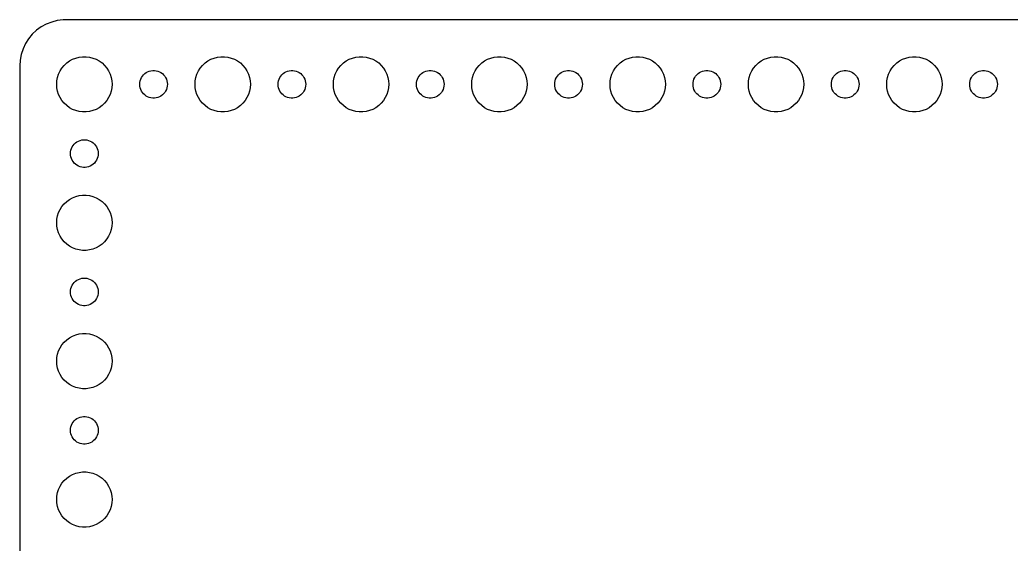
# Model space of a CAD drawing. Header units: metres. Extents: x -112 to 112, y -112 to 112.
# Drawn here: x -112 to -4.5, y 55.2 to 112 of the extents above; entities that cross this region are included whole.
import ezdxf

# ---------------------------------------------------------------- set-up
doc = ezdxf.new("R2010")
doc.units = ezdxf.units.M

msp = doc.modelspace()

# ---------------------------------------------------------------- linework, layer by layer
for p, q in [((-107.937, 111.911), (-108.545, 111.755)), ((-107.314, 111.99), (-107.937, 111.911)), ((107.314, 111.99), (-107.314, 111.99)), ((-110.187, 110.853), (-110.645, 110.423)), ((-109.679, 111.222), (-110.187, 110.853)), ((-109.129, 111.524), (-109.679, 111.222)), ((-108.545, 111.755), (-109.129, 111.524)), ((-111.045, 109.939), (-111.382, 109.409)), ((-110.645, 110.423), (-111.045, 109.939)), ((-111.649, 108.841), (-111.843, 108.243)), ((-111.382, 109.409), (-111.649, 108.841)), ((-111.961, 107.627), (-112, 107)), ((-111.843, 108.243), (-111.961, 107.627)), ((-106.912, 107.312), (-106.607, 107.533)), ((-106.607, 107.533), (-106.277, 107.714)), ((-106.277, 107.714), (-105.927, 107.853)), ((-105.927, 107.853), (-105.562, 107.947)), ((-105.562, 107.947), (-105.188, 107.994)), ((-105.188, 107.994), (-104.812, 107.994)), ((-104.812, 107.994), (-104.438, 107.947)), ((-104.438, 107.947), (-104.073, 107.853)), ((-104.073, 107.853), (-103.723, 107.714)), ((-103.723, 107.714), (-103.393, 107.533)), ((-103.393, 107.533), (-103.088, 107.312)), ((-91.9123, 107.312), (-91.6075, 107.533)), ((-91.6075, 107.533), (-91.2773, 107.714)), ((-91.2773, 107.714), (-90.927, 107.853)), ((-90.927, 107.853), (-90.5621, 107.947)), ((-90.5621, 107.947), (-90.1884, 107.994)), ((-90.1884, 107.994), (-89.8116, 107.994)), ((-89.8116, 107.994), (-89.4379, 107.947)), ((-89.4379, 107.947), (-89.073, 107.853)), ((-89.073, 107.853), (-88.7227, 107.714)), ((-88.7227, 107.714), (-88.3925, 107.533)), ((-88.3925, 107.533), (-88.0877, 107.312)), ((-76.9123, 107.312), (-76.6075, 107.533)), ((-76.6075, 107.533), (-76.2773, 107.714)), ((-76.2773, 107.714), (-75.927, 107.853)), ((-75.927, 107.853), (-75.5621, 107.947)), ((-75.5621, 107.947), (-75.1884, 107.994)), ((-75.1884, 107.994), (-74.8116, 107.994)), ((-74.8116, 107.994), (-74.4379, 107.947)), ((-74.4379, 107.947), (-74.073, 107.853)), ((-74.073, 107.853), (-73.7227, 107.714)), ((-73.7227, 107.714), (-73.3925, 107.533)), ((-73.3925, 107.533), (-73.0877, 107.312)), ((-61.9123, 107.312), (-61.6075, 107.533)), ((-61.6075, 107.533), (-61.2773, 107.714)), ((-61.2773, 107.714), (-60.927, 107.853)), ((-60.927, 107.853), (-60.5621, 107.947)), ((-60.5621, 107.947), (-60.1884, 107.994)), ((-60.1884, 107.994), (-59.8116, 107.994)), ((-59.8116, 107.994), (-59.4379, 107.947)), ((-59.4379, 107.947), (-59.0729, 107.853)), ((-59.0729, 107.853), (-58.7227, 107.714)), ((-58.7227, 107.714), (-58.3925, 107.533)), ((-58.3925, 107.533), (-58.0877, 107.312)), ((-46.9123, 107.312), (-46.6075, 107.533)), ((-46.6075, 107.533), (-46.2773, 107.714)), ((-46.2773, 107.714), (-45.927, 107.853)), ((-45.927, 107.853), (-45.5621, 107.947)), ((-45.5621, 107.947), (-45.1884, 107.994)), ((-45.1884, 107.994), (-44.8116, 107.994)), ((-44.8116, 107.994), (-44.4379, 107.947)), ((-44.4379, 107.947), (-44.0729, 107.853)), ((-44.0729, 107.853), (-43.7227, 107.714)), ((-43.7227, 107.714), (-43.3925, 107.533)), ((-43.3925, 107.533), (-43.0877, 107.312)), ((-31.9123, 107.312), (-31.6075, 107.533)), ((-31.6075, 107.533), (-31.2773, 107.714)), ((-31.2773, 107.714), (-30.927, 107.853)), ((-30.927, 107.853), (-30.5621, 107.947)), ((-30.5621, 107.947), (-30.1884, 107.994)), ((-30.1884, 107.994), (-29.8116, 107.994)), ((-29.8116, 107.994), (-29.4379, 107.947)), ((-29.4379, 107.947), (-29.0729, 107.853)), ((-29.0729, 107.853), (-28.7227, 107.714)), ((-28.7227, 107.714), (-28.3925, 107.533)), ((-28.3925, 107.533), (-28.0877, 107.312)), ((-16.9123, 107.312), (-16.6075, 107.533)), ((-16.6075, 107.533), (-16.2773, 107.714)), ((-16.2773, 107.714), (-15.927, 107.853)), ((-15.927, 107.853), (-15.5621, 107.947)), ((-15.5621, 107.947), (-15.1884, 107.994)), ((-15.1884, 107.994), (-14.8116, 107.994)), ((-14.8116, 107.994), (-14.4379, 107.947)), ((-14.4379, 107.947), (-14.0729, 107.853)), ((-14.0729, 107.853), (-13.7227, 107.714)), ((-13.7227, 107.714), (-13.3925, 107.533)), ((-13.3925, 107.533), (-13.0877, 107.312)), ((-112, 107), (-112, -107)), ((-107.789, 106.104), (-107.629, 106.445)), ((-107.629, 106.445), (-107.427, 106.763)), ((-107.427, 106.763), (-107.187, 107.054)), ((-107.187, 107.054), (-106.912, 107.312)), ((-103.088, 107.312), (-102.813, 107.054)), ((-102.813, 107.054), (-102.573, 106.763)), ((-102.573, 106.763), (-102.371, 106.445)), ((-102.371, 106.445), (-102.211, 106.104)), ((-98.1387, 106.357), (-97.9635, 106.427)), ((-97.9635, 106.427), (-97.7811, 106.473)), ((-97.7811, 106.473), (-97.5942, 106.497)), ((-97.5942, 106.497), (-97.4058, 106.497)), ((-97.4058, 106.497), (-97.2189, 106.473)), ((-97.2189, 106.473), (-97.0365, 106.427)), ((-97.0365, 106.427), (-96.8613, 106.357)), ((-92.7893, 106.104), (-92.6289, 106.445)), ((-92.6289, 106.445), (-92.427, 106.763)), ((-92.427, 106.763), (-92.1869, 107.054)), ((-92.1869, 107.054), (-91.9123, 107.312)), ((-88.0877, 107.312), (-87.8131, 107.054)), ((-87.8131, 107.054), (-87.573, 106.763)), ((-87.573, 106.763), (-87.3711, 106.445)), ((-87.3711, 106.445), (-87.2107, 106.104)), ((-83.1387, 106.357), (-82.9635, 106.427)), ((-82.9635, 106.427), (-82.7811, 106.473)), ((-82.7811, 106.473), (-82.5942, 106.497)), ((-82.5942, 106.497), (-82.4058, 106.497)), ((-82.4058, 106.497), (-82.2189, 106.473)), ((-82.2189, 106.473), (-82.0365, 106.427)), ((-82.0365, 106.427), (-81.8613, 106.357)), ((-77.7893, 106.104), (-77.6289, 106.445)), ((-77.6289, 106.445), (-77.427, 106.763)), ((-77.427, 106.763), (-77.1869, 107.054)), ((-77.1869, 107.054), (-76.9123, 107.312)), ((-73.0877, 107.312), (-72.8131, 107.054)), ((-72.8131, 107.054), (-72.573, 106.763)), ((-72.573, 106.763), (-72.3711, 106.445)), ((-72.3711, 106.445), (-72.2107, 106.104)), ((-68.1387, 106.357), (-67.9635, 106.427)), ((-67.9635, 106.427), (-67.7811, 106.473)), ((-67.7811, 106.473), (-67.5942, 106.497)), ((-67.5942, 106.497), (-67.4058, 106.497)), ((-67.4058, 106.497), (-67.2189, 106.473)), ((-67.2189, 106.473), (-67.0365, 106.427)), ((-67.0365, 106.427), (-66.8613, 106.357)), ((-62.7893, 106.104), (-62.6289, 106.445)), ((-62.6289, 106.445), (-62.427, 106.763)), ((-62.427, 106.763), (-62.1869, 107.054)), ((-62.1869, 107.054), (-61.9123, 107.312)), ((-58.0877, 107.312), (-57.8131, 107.054)), ((-57.8131, 107.054), (-57.5729, 106.763)), ((-57.5729, 106.763), (-57.3711, 106.445)), ((-57.3711, 106.445), (-57.2107, 106.104)), ((-53.1387, 106.357), (-52.9635, 106.427)), ((-52.9635, 106.427), (-52.7811, 106.473)), ((-52.7811, 106.473), (-52.5942, 106.497)), ((-52.5942, 106.497), (-52.4058, 106.497)), ((-52.4058, 106.497), (-52.2189, 106.473)), ((-52.2189, 106.473), (-52.0365, 106.427)), ((-52.0365, 106.427), (-51.8613, 106.357)), ((-47.7893, 106.104), (-47.6289, 106.445)), ((-47.6289, 106.445), (-47.427, 106.763)), ((-47.427, 106.763), (-47.1869, 107.054)), ((-47.1869, 107.054), (-46.9123, 107.312)), ((-43.0877, 107.312), (-42.8131, 107.054)), ((-42.8131, 107.054), (-42.5729, 106.763)), ((-42.5729, 106.763), (-42.3711, 106.445)), ((-42.3711, 106.445), (-42.2107, 106.104)), ((-38.1387, 106.357), (-37.9635, 106.427)), ((-37.9635, 106.427), (-37.7811, 106.473)), ((-37.7811, 106.473), (-37.5942, 106.497)), ((-37.5942, 106.497), (-37.4058, 106.497)), ((-37.4058, 106.497), (-37.2189, 106.473)), ((-37.2189, 106.473), (-37.0365, 106.427)), ((-37.0365, 106.427), (-36.8613, 106.357)), ((-32.7893, 106.104), (-32.6289, 106.445)), ((-32.6289, 106.445), (-32.427, 106.763)), ((-32.427, 106.763), (-32.1869, 107.054)), ((-32.1869, 107.054), (-31.9123, 107.312)), ((-28.0877, 107.312), (-27.8131, 107.054)), ((-27.8131, 107.054), (-27.5729, 106.763)), ((-27.5729, 106.763), (-27.3711, 106.445)), ((-27.3711, 106.445), (-27.2107, 106.104)), ((-23.1387, 106.357), (-22.9635, 106.427)), ((-22.9635, 106.427), (-22.7811, 106.473)), ((-22.7811, 106.473), (-22.5942, 106.497)), ((-22.5942, 106.497), (-22.4058, 106.497)), ((-22.4058, 106.497), (-22.2189, 106.473)), ((-22.2189, 106.473), (-22.0365, 106.427)), ((-22.0365, 106.427), (-21.8613, 106.357)), ((-17.7893, 106.104), (-17.6289, 106.445)), ((-17.6289, 106.445), (-17.427, 106.763)), ((-17.427, 106.763), (-17.1869, 107.054)), ((-17.1869, 107.054), (-16.9123, 107.312)), ((-13.0877, 107.312), (-12.8131, 107.054)), ((-12.8131, 107.054), (-12.5729, 106.763)), ((-12.5729, 106.763), (-12.3711, 106.445)), ((-12.3711, 106.445), (-12.2107, 106.104)), ((-8.13866, 106.357), (-7.96352, 106.427)), ((-7.96352, 106.427), (-7.78107, 106.473)), ((-7.78107, 106.473), (-7.59418, 106.497)), ((-7.59418, 106.497), (-7.40581, 106.497)), ((-7.40581, 106.497), (-7.21892, 106.473)), ((-7.21892, 106.473), (-7.03647, 106.427)), ((-7.03647, 106.427), (-6.86133, 106.357)), ((-108, 105), (-107.976, 105.376)), ((-107.976, 105.376), (-107.906, 105.746)), ((-107.906, 105.746), (-107.789, 106.104)), ((-102.211, 106.104), (-102.094, 105.746)), ((-102.094, 105.746), (-102.024, 105.376)), ((-102.024, 105.376), (-102, 105)), ((-98.9882, 105.188), (-98.9529, 105.373)), ((-98.9529, 105.373), (-98.8947, 105.552)), ((-98.8947, 105.552), (-98.8145, 105.723)), ((-98.8145, 105.723), (-98.7135, 105.882)), ((-98.7135, 105.882), (-98.5934, 106.027)), ((-98.5934, 106.027), (-98.4561, 106.156)), ((-98.4561, 106.156), (-98.3037, 106.266)), ((-98.3037, 106.266), (-98.1387, 106.357)), ((-96.8613, 106.357), (-96.6963, 106.266)), ((-96.6963, 106.266), (-96.5439, 106.156)), ((-96.5439, 106.156), (-96.4065, 106.027)), ((-96.4065, 106.027), (-96.2865, 105.882)), ((-96.2865, 105.882), (-96.1855, 105.723)), ((-96.1855, 105.723), (-96.1053, 105.552)), ((-96.1053, 105.552), (-96.0471, 105.373)), ((-96.0471, 105.373), (-96.0118, 105.188)), ((-93, 105), (-92.9763, 105.376)), ((-92.9763, 105.376), (-92.9057, 105.746)), ((-92.9057, 105.746), (-92.7893, 106.104)), ((-87.2107, 106.104), (-87.0943, 105.746)), ((-87.0943, 105.746), (-87.0237, 105.376)), ((-87.0237, 105.376), (-87, 105)), ((-83.9882, 105.188), (-83.9529, 105.373)), ((-83.9529, 105.373), (-83.8947, 105.552)), ((-83.8947, 105.552), (-83.8145, 105.723)), ((-83.8145, 105.723), (-83.7135, 105.882)), ((-83.7135, 105.882), (-83.5934, 106.027)), ((-83.5934, 106.027), (-83.4561, 106.156)), ((-83.4561, 106.156), (-83.3037, 106.266)), ((-83.3037, 106.266), (-83.1387, 106.357)), ((-81.8613, 106.357), (-81.6963, 106.266)), ((-81.6963, 106.266), (-81.5439, 106.156)), ((-81.5439, 106.156), (-81.4065, 106.027)), ((-81.4065, 106.027), (-81.2865, 105.882)), ((-81.2865, 105.882), (-81.1855, 105.723)), ((-81.1855, 105.723), (-81.1053, 105.552)), ((-81.1053, 105.552), (-81.0471, 105.373)), ((-81.0471, 105.373), (-81.0118, 105.188)), ((-78, 105), (-77.9763, 105.376)), ((-77.9763, 105.376), (-77.9057, 105.746)), ((-77.9057, 105.746), (-77.7893, 106.104)), ((-72.2107, 106.104), (-72.0943, 105.746)), ((-72.0943, 105.746), (-72.0237, 105.376)), ((-72.0237, 105.376), (-72, 105)), ((-68.9882, 105.188), (-68.9529, 105.373)), ((-68.9529, 105.373), (-68.8947, 105.552)), ((-68.8947, 105.552), (-68.8145, 105.723)), ((-68.8145, 105.723), (-68.7135, 105.882)), ((-68.7135, 105.882), (-68.5934, 106.027)), ((-68.5934, 106.027), (-68.4561, 106.156)), ((-68.4561, 106.156), (-68.3037, 106.266)), ((-68.3037, 106.266), (-68.1387, 106.357)), ((-66.8613, 106.357), (-66.6963, 106.266)), ((-66.6963, 106.266), (-66.5439, 106.156)), ((-66.5439, 106.156), (-66.4065, 106.027)), ((-66.4065, 106.027), (-66.2865, 105.882)), ((-66.2865, 105.882), (-66.1855, 105.723)), ((-66.1855, 105.723), (-66.1053, 105.552)), ((-66.1053, 105.552), (-66.0471, 105.373)), ((-66.0471, 105.373), (-66.0118, 105.188)), ((-63, 105), (-62.9763, 105.376)), ((-62.9763, 105.376), (-62.9057, 105.746)), ((-62.9057, 105.746), (-62.7893, 106.104)), ((-57.2107, 106.104), (-57.0942, 105.746)), ((-57.0942, 105.746), (-57.0237, 105.376)), ((-57.0237, 105.376), (-57, 105)), ((-53.9882, 105.188), (-53.9529, 105.373)), ((-53.9529, 105.373), (-53.8947, 105.552)), ((-53.8947, 105.552), (-53.8145, 105.723)), ((-53.8145, 105.723), (-53.7135, 105.882)), ((-53.7135, 105.882), (-53.5934, 106.027)), ((-53.5934, 106.027), (-53.4561, 106.156)), ((-53.4561, 106.156), (-53.3037, 106.266)), ((-53.3037, 106.266), (-53.1387, 106.357)), ((-51.8613, 106.357), (-51.6963, 106.266)), ((-51.6963, 106.266), (-51.5439, 106.156)), ((-51.5439, 106.156), (-51.4065, 106.027)), ((-51.4065, 106.027), (-51.2865, 105.882)), ((-51.2865, 105.882), (-51.1855, 105.723)), ((-51.1855, 105.723), (-51.1053, 105.552)), ((-51.1053, 105.552), (-51.0471, 105.373)), ((-51.0471, 105.373), (-51.0118, 105.188)), ((-48, 105), (-47.9763, 105.376)), ((-47.9763, 105.376), (-47.9057, 105.746)), ((-47.9057, 105.746), (-47.7893, 106.104)), ((-42.2107, 106.104), (-42.0942, 105.746)), ((-42.0942, 105.746), (-42.0237, 105.376)), ((-42.0237, 105.376), (-42, 105)), ((-38.9882, 105.188), (-38.9529, 105.373)), ((-38.9529, 105.373), (-38.8947, 105.552)), ((-38.8947, 105.552), (-38.8145, 105.723)), ((-38.8145, 105.723), (-38.7135, 105.882)), ((-38.7135, 105.882), (-38.5934, 106.027)), ((-38.5934, 106.027), (-38.4561, 106.156)), ((-38.4561, 106.156), (-38.3037, 106.266)), ((-38.3037, 106.266), (-38.1387, 106.357)), ((-36.8613, 106.357), (-36.6963, 106.266)), ((-36.6963, 106.266), (-36.5439, 106.156)), ((-36.5439, 106.156), (-36.4065, 106.027)), ((-36.4065, 106.027), (-36.2865, 105.882)), ((-36.2865, 105.882), (-36.1855, 105.723)), ((-36.1855, 105.723), (-36.1053, 105.552)), ((-36.1053, 105.552), (-36.0471, 105.373)), ((-36.0471, 105.373), (-36.0118, 105.188)), ((-33, 105), (-32.9763, 105.376)), ((-32.9763, 105.376), (-32.9057, 105.746)), ((-32.9057, 105.746), (-32.7893, 106.104)), ((-27.2107, 106.104), (-27.0942, 105.746)), ((-27.0942, 105.746), (-27.0237, 105.376)), ((-27.0237, 105.376), (-27, 105)), ((-23.9882, 105.188), (-23.9529, 105.373)), ((-23.9529, 105.373), (-23.8947, 105.552)), ((-23.8947, 105.552), (-23.8145, 105.723)), ((-23.8145, 105.723), (-23.7135, 105.882)), ((-23.7135, 105.882), (-23.5934, 106.027)), ((-23.5934, 106.027), (-23.4561, 106.156)), ((-23.4561, 106.156), (-23.3037, 106.266)), ((-23.3037, 106.266), (-23.1387, 106.357)), ((-21.8613, 106.357), (-21.6963, 106.266)), ((-21.6963, 106.266), (-21.5439, 106.156)), ((-21.5439, 106.156), (-21.4065, 106.027)), ((-21.4065, 106.027), (-21.2865, 105.882)), ((-21.2865, 105.882), (-21.1855, 105.723)), ((-21.1855, 105.723), (-21.1053, 105.552)), ((-21.1053, 105.552), (-21.0471, 105.373)), ((-21.0471, 105.373), (-21.0118, 105.188)), ((-18, 105), (-17.9763, 105.376)), ((-17.9763, 105.376), (-17.9057, 105.746)), ((-17.9057, 105.746), (-17.7893, 106.104)), ((-12.2107, 106.104), (-12.0942, 105.746)), ((-12.0942, 105.746), (-12.0237, 105.376)), ((-12.0237, 105.376), (-12, 105)), ((-8.98816, 105.188), (-8.95287, 105.373)), ((-8.95287, 105.373), (-8.89465, 105.552)), ((-8.89465, 105.552), (-8.81445, 105.723)), ((-8.81445, 105.723), (-8.71352, 105.882)), ((-8.71352, 105.882), (-8.59344, 106.027)), ((-8.59344, 106.027), (-8.45613, 106.156)), ((-8.45613, 106.156), (-8.30373, 106.266)), ((-8.30373, 106.266), (-8.13866, 106.357)), ((-6.86133, 106.357), (-6.69626, 106.266)), ((-6.69626, 106.266), (-6.54385, 106.156)), ((-6.54385, 106.156), (-6.40654, 106.027)), ((-6.40654, 106.027), (-6.28647, 105.882)), ((-6.28647, 105.882), (-6.18553, 105.723)), ((-6.18553, 105.723), (-6.10533, 105.552)), ((-6.10533, 105.552), (-6.04712, 105.373)), ((-6.04712, 105.373), (-6.01183, 105.188)), ((-107.976, 104.624), (-108, 105)), ((-107.906, 104.254), (-107.976, 104.624)), ((-102.024, 104.624), (-102.094, 104.254)), ((-102, 105), (-102.024, 104.624)), ((-99, 105), (-98.9882, 105.188)), ((-98.9882, 104.812), (-99, 105)), ((-98.9529, 104.627), (-98.9882, 104.812)), ((-98.8947, 104.448), (-98.9529, 104.627)), ((-98.8145, 104.277), (-98.8947, 104.448)), ((-98.7135, 104.118), (-98.8145, 104.277)), ((-96.1855, 104.277), (-96.2865, 104.118)), ((-96.1053, 104.448), (-96.1855, 104.277)), ((-96.0471, 104.627), (-96.1053, 104.448)), ((-96.0118, 104.812), (-96.0471, 104.627)), ((-96.0118, 105.188), (-96, 105)), ((-96, 105), (-96.0118, 104.812)), ((-92.9763, 104.624), (-93, 105)), ((-92.9057, 104.254), (-92.9763, 104.624)), ((-87.0237, 104.624), (-87.0943, 104.254)), ((-87, 105), (-87.0237, 104.624)), ((-84, 105), (-83.9882, 105.188)), ((-83.9882, 104.812), (-84, 105)), ((-83.9529, 104.627), (-83.9882, 104.812)), ((-83.8947, 104.448), (-83.9529, 104.627)), ((-83.8145, 104.277), (-83.8947, 104.448)), ((-83.7135, 104.118), (-83.8145, 104.277)), ((-81.1855, 104.277), (-81.2865, 104.118)), ((-81.1053, 104.448), (-81.1855, 104.277)), ((-81.0471, 104.627), (-81.1053, 104.448)), ((-81.0118, 104.812), (-81.0471, 104.627)), ((-81.0118, 105.188), (-81, 105)), ((-81, 105), (-81.0118, 104.812)), ((-77.9763, 104.624), (-78, 105)), ((-77.9057, 104.254), (-77.9763, 104.624)), ((-72.0237, 104.624), (-72.0943, 104.254)), ((-72, 105), (-72.0237, 104.624)), ((-69, 105), (-68.9882, 105.188)), ((-68.9882, 104.812), (-69, 105)), ((-68.9529, 104.627), (-68.9882, 104.812)), ((-68.8947, 104.448), (-68.9529, 104.627)), ((-68.8145, 104.277), (-68.8947, 104.448)), ((-68.7135, 104.118), (-68.8145, 104.277)), ((-66.1855, 104.277), (-66.2865, 104.118)), ((-66.1053, 104.448), (-66.1855, 104.277)), ((-66.0471, 104.627), (-66.1053, 104.448)), ((-66.0118, 104.812), (-66.0471, 104.627)), ((-66.0118, 105.188), (-66, 105)), ((-66, 105), (-66.0118, 104.812)), ((-62.9763, 104.624), (-63, 105)), ((-62.9057, 104.254), (-62.9763, 104.624)), ((-57.0237, 104.624), (-57.0942, 104.254)), ((-57, 105), (-57.0237, 104.624)), ((-54, 105), (-53.9882, 105.188)), ((-53.9882, 104.812), (-54, 105)), ((-53.9529, 104.627), (-53.9882, 104.812)), ((-53.8947, 104.448), (-53.9529, 104.627)), ((-53.8145, 104.277), (-53.8947, 104.448)), ((-53.7135, 104.118), (-53.8145, 104.277)), ((-51.1855, 104.277), (-51.2865, 104.118)), ((-51.1053, 104.448), (-51.1855, 104.277)), ((-51.0471, 104.627), (-51.1053, 104.448)), ((-51.0118, 104.812), (-51.0471, 104.627)), ((-51.0118, 105.188), (-51, 105)), ((-51, 105), (-51.0118, 104.812)), ((-47.9763, 104.624), (-48, 105)), ((-47.9057, 104.254), (-47.9763, 104.624)), ((-42.0237, 104.624), (-42.0942, 104.254)), ((-42, 105), (-42.0237, 104.624)), ((-39, 105), (-38.9882, 105.188)), ((-38.9882, 104.812), (-39, 105)), ((-38.9529, 104.627), (-38.9882, 104.812)), ((-38.8947, 104.448), (-38.9529, 104.627)), ((-38.8145, 104.277), (-38.8947, 104.448)), ((-38.7135, 104.118), (-38.8145, 104.277)), ((-36.1855, 104.277), (-36.2865, 104.118)), ((-36.1053, 104.448), (-36.1855, 104.277)), ((-36.0471, 104.627), (-36.1053, 104.448)), ((-36.0118, 104.812), (-36.0471, 104.627)), ((-36.0118, 105.188), (-36, 105)), ((-36, 105), (-36.0118, 104.812)), ((-32.9763, 104.624), (-33, 105)), ((-32.9057, 104.254), (-32.9763, 104.624)), ((-27.0237, 104.624), (-27.0942, 104.254)), ((-27, 105), (-27.0237, 104.624)), ((-24, 105), (-23.9882, 105.188)), ((-23.9882, 104.812), (-24, 105)), ((-23.9529, 104.627), (-23.9882, 104.812)), ((-23.8947, 104.448), (-23.9529, 104.627)), ((-23.8145, 104.277), (-23.8947, 104.448)), ((-23.7135, 104.118), (-23.8145, 104.277)), ((-21.1855, 104.277), (-21.2865, 104.118)), ((-21.1053, 104.448), (-21.1855, 104.277)), ((-21.0471, 104.627), (-21.1053, 104.448)), ((-21.0118, 104.812), (-21.0471, 104.627)), ((-21.0118, 105.188), (-21, 105)), ((-21, 105), (-21.0118, 104.812)), ((-17.9763, 104.624), (-18, 105)), ((-17.9057, 104.254), (-17.9763, 104.624)), ((-12.0237, 104.624), (-12.0942, 104.254)), ((-12, 105), (-12.0237, 104.624)), ((-9, 105), (-8.98816, 105.188)), ((-8.98816, 104.812), (-9, 105)), ((-8.95287, 104.627), (-8.98816, 104.812)), ((-8.89465, 104.448), (-8.95287, 104.627)), ((-8.81445, 104.277), (-8.89465, 104.448)), ((-8.71352, 104.118), (-8.81445, 104.277)), ((-6.18553, 104.277), (-6.28647, 104.118)), ((-6.10533, 104.448), (-6.18553, 104.277)), ((-6.04712, 104.627), (-6.10533, 104.448)), ((-6.01183, 104.812), (-6.04712, 104.627)), ((-6.01183, 105.188), (-6, 105)), ((-6, 105), (-6.01183, 104.812)), ((-107.789, 103.896), (-107.906, 104.254)), ((-107.629, 103.555), (-107.789, 103.896)), ((-107.427, 103.237), (-107.629, 103.555)), ((-107.187, 102.946), (-107.427, 103.237)), ((-102.573, 103.237), (-102.813, 102.946)), ((-102.371, 103.555), (-102.573, 103.237)), ((-102.211, 103.896), (-102.371, 103.555)), ((-102.094, 104.254), (-102.211, 103.896)), ((-98.5934, 103.973), (-98.7135, 104.118)), ((-98.4561, 103.844), (-98.5934, 103.973)), ((-98.3037, 103.734), (-98.4561, 103.844)), ((-98.1387, 103.643), (-98.3037, 103.734)), ((-97.9635, 103.573), (-98.1387, 103.643)), ((-97.7811, 103.527), (-97.9635, 103.573)), ((-97.5942, 103.503), (-97.7811, 103.527)), ((-97.4058, 103.503), (-97.5942, 103.503)), ((-97.2189, 103.527), (-97.4058, 103.503)), ((-97.0365, 103.573), (-97.2189, 103.527)), ((-96.8613, 103.643), (-97.0365, 103.573)), ((-96.6963, 103.734), (-96.8613, 103.643)), ((-96.5439, 103.844), (-96.6963, 103.734)), ((-96.4065, 103.973), (-96.5439, 103.844)), ((-96.2865, 104.118), (-96.4065, 103.973)), ((-92.7893, 103.896), (-92.9057, 104.254)), ((-92.6289, 103.555), (-92.7893, 103.896)), ((-92.427, 103.237), (-92.6289, 103.555)), ((-92.1869, 102.946), (-92.427, 103.237)), ((-87.573, 103.237), (-87.8131, 102.946)), ((-87.3711, 103.555), (-87.573, 103.237)), ((-87.2107, 103.896), (-87.3711, 103.555)), ((-87.0943, 104.254), (-87.2107, 103.896)), ((-83.5934, 103.973), (-83.7135, 104.118)), ((-83.4561, 103.844), (-83.5934, 103.973)), ((-83.3037, 103.734), (-83.4561, 103.844)), ((-83.1387, 103.643), (-83.3037, 103.734)), ((-82.9635, 103.573), (-83.1387, 103.643)), ((-82.7811, 103.527), (-82.9635, 103.573)), ((-82.5942, 103.503), (-82.7811, 103.527)), ((-82.4058, 103.503), (-82.5942, 103.503)), ((-82.2189, 103.527), (-82.4058, 103.503)), ((-82.0365, 103.573), (-82.2189, 103.527)), ((-81.8613, 103.643), (-82.0365, 103.573)), ((-81.6963, 103.734), (-81.8613, 103.643)), ((-81.5439, 103.844), (-81.6963, 103.734)), ((-81.4065, 103.973), (-81.5439, 103.844)), ((-81.2865, 104.118), (-81.4065, 103.973)), ((-77.7893, 103.896), (-77.9057, 104.254)), ((-77.6289, 103.555), (-77.7893, 103.896)), ((-77.427, 103.237), (-77.6289, 103.555)), ((-77.1869, 102.946), (-77.427, 103.237)), ((-72.573, 103.237), (-72.8131, 102.946)), ((-72.3711, 103.555), (-72.573, 103.237)), ((-72.2107, 103.896), (-72.3711, 103.555)), ((-72.0943, 104.254), (-72.2107, 103.896)), ((-68.5934, 103.973), (-68.7135, 104.118)), ((-68.4561, 103.844), (-68.5934, 103.973)), ((-68.3037, 103.734), (-68.4561, 103.844)), ((-68.1387, 103.643), (-68.3037, 103.734)), ((-67.9635, 103.573), (-68.1387, 103.643)), ((-67.7811, 103.527), (-67.9635, 103.573)), ((-67.5942, 103.503), (-67.7811, 103.527)), ((-67.4058, 103.503), (-67.5942, 103.503)), ((-67.2189, 103.527), (-67.4058, 103.503)), ((-67.0365, 103.573), (-67.2189, 103.527)), ((-66.8613, 103.643), (-67.0365, 103.573)), ((-66.6963, 103.734), (-66.8613, 103.643)), ((-66.5439, 103.844), (-66.6963, 103.734)), ((-66.4065, 103.973), (-66.5439, 103.844)), ((-66.2865, 104.118), (-66.4065, 103.973)), ((-62.7893, 103.896), (-62.9057, 104.254)), ((-62.6289, 103.555), (-62.7893, 103.896)), ((-62.427, 103.237), (-62.6289, 103.555)), ((-62.1869, 102.946), (-62.427, 103.237)), ((-57.5729, 103.237), (-57.8131, 102.946)), ((-57.3711, 103.555), (-57.5729, 103.237)), ((-57.2107, 103.896), (-57.3711, 103.555)), ((-57.0942, 104.254), (-57.2107, 103.896)), ((-53.5934, 103.973), (-53.7135, 104.118)), ((-53.4561, 103.844), (-53.5934, 103.973)), ((-53.3037, 103.734), (-53.4561, 103.844)), ((-53.1387, 103.643), (-53.3037, 103.734)), ((-52.9635, 103.573), (-53.1387, 103.643)), ((-52.7811, 103.527), (-52.9635, 103.573)), ((-52.5942, 103.503), (-52.7811, 103.527)), ((-52.4058, 103.503), (-52.5942, 103.503)), ((-52.2189, 103.527), (-52.4058, 103.503)), ((-52.0365, 103.573), (-52.2189, 103.527)), ((-51.8613, 103.643), (-52.0365, 103.573)), ((-51.6963, 103.734), (-51.8613, 103.643)), ((-51.5439, 103.844), (-51.6963, 103.734)), ((-51.4065, 103.973), (-51.5439, 103.844)), ((-51.2865, 104.118), (-51.4065, 103.973)), ((-47.7893, 103.896), (-47.9057, 104.254)), ((-47.6289, 103.555), (-47.7893, 103.896)), ((-47.427, 103.237), (-47.6289, 103.555)), ((-47.1869, 102.946), (-47.427, 103.237)), ((-42.5729, 103.237), (-42.8131, 102.946)), ((-42.3711, 103.555), (-42.5729, 103.237)), ((-42.2107, 103.896), (-42.3711, 103.555)), ((-42.0942, 104.254), (-42.2107, 103.896)), ((-38.5934, 103.973), (-38.7135, 104.118)), ((-38.4561, 103.844), (-38.5934, 103.973)), ((-38.3037, 103.734), (-38.4561, 103.844)), ((-38.1387, 103.643), (-38.3037, 103.734)), ((-37.9635, 103.573), (-38.1387, 103.643)), ((-37.7811, 103.527), (-37.9635, 103.573)), ((-37.5942, 103.503), (-37.7811, 103.527)), ((-37.4058, 103.503), (-37.5942, 103.503)), ((-37.2189, 103.527), (-37.4058, 103.503)), ((-37.0365, 103.573), (-37.2189, 103.527)), ((-36.8613, 103.643), (-37.0365, 103.573)), ((-36.6963, 103.734), (-36.8613, 103.643)), ((-36.5439, 103.844), (-36.6963, 103.734)), ((-36.4065, 103.973), (-36.5439, 103.844)), ((-36.2865, 104.118), (-36.4065, 103.973)), ((-32.7893, 103.896), (-32.9057, 104.254)), ((-32.6289, 103.555), (-32.7893, 103.896)), ((-32.427, 103.237), (-32.6289, 103.555)), ((-32.1869, 102.946), (-32.427, 103.237)), ((-27.5729, 103.237), (-27.8131, 102.946)), ((-27.3711, 103.555), (-27.5729, 103.237)), ((-27.2107, 103.896), (-27.3711, 103.555)), ((-27.0942, 104.254), (-27.2107, 103.896)), ((-23.5934, 103.973), (-23.7135, 104.118)), ((-23.4561, 103.844), (-23.5934, 103.973)), ((-23.3037, 103.734), (-23.4561, 103.844)), ((-23.1387, 103.643), (-23.3037, 103.734)), ((-22.9635, 103.573), (-23.1387, 103.643)), ((-22.7811, 103.527), (-22.9635, 103.573)), ((-22.5942, 103.503), (-22.7811, 103.527)), ((-22.4058, 103.503), (-22.5942, 103.503)), ((-22.2189, 103.527), (-22.4058, 103.503)), ((-22.0365, 103.573), (-22.2189, 103.527)), ((-21.8613, 103.643), (-22.0365, 103.573)), ((-21.6963, 103.734), (-21.8613, 103.643)), ((-21.5439, 103.844), (-21.6963, 103.734)), ((-21.4065, 103.973), (-21.5439, 103.844)), ((-21.2865, 104.118), (-21.4065, 103.973)), ((-17.7893, 103.896), (-17.9057, 104.254)), ((-17.6289, 103.555), (-17.7893, 103.896)), ((-17.427, 103.237), (-17.6289, 103.555)), ((-17.1869, 102.946), (-17.427, 103.237)), ((-12.5729, 103.237), (-12.8131, 102.946)), ((-12.3711, 103.555), (-12.5729, 103.237)), ((-12.2107, 103.896), (-12.3711, 103.555)), ((-12.0942, 104.254), (-12.2107, 103.896)), ((-8.59344, 103.973), (-8.71352, 104.118)), ((-8.45613, 103.844), (-8.59344, 103.973)), ((-8.30373, 103.734), (-8.45613, 103.844)), ((-8.13866, 103.643), (-8.30373, 103.734)), ((-7.96352, 103.573), (-8.13866, 103.643)), ((-7.78107, 103.527), (-7.96352, 103.573)), ((-7.59418, 103.503), (-7.78107, 103.527)), ((-7.40581, 103.503), (-7.59418, 103.503)), ((-7.21892, 103.527), (-7.40581, 103.503)), ((-7.03647, 103.573), (-7.21892, 103.527)), ((-6.86133, 103.643), (-7.03647, 103.573)), ((-6.69626, 103.734), (-6.86133, 103.643)), ((-6.54385, 103.844), (-6.69626, 103.734)), ((-6.40654, 103.973), (-6.54385, 103.844)), ((-6.28647, 104.118), (-6.40654, 103.973)), ((-106.912, 102.688), (-107.187, 102.946)), ((-106.607, 102.467), (-106.912, 102.688)), ((-106.277, 102.286), (-106.607, 102.467)), ((-105.927, 102.147), (-106.277, 102.286)), ((-105.562, 102.053), (-105.927, 102.147)), ((-104.073, 102.147), (-104.438, 102.053)), ((-103.723, 102.286), (-104.073, 102.147)), ((-103.393, 102.467), (-103.723, 102.286)), ((-103.088, 102.688), (-103.393, 102.467)), ((-102.813, 102.946), (-103.088, 102.688)), ((-91.9123, 102.688), (-92.1869, 102.946)), ((-91.6075, 102.467), (-91.9123, 102.688)), ((-91.2773, 102.286), (-91.6075, 102.467)), ((-90.927, 102.147), (-91.2773, 102.286)), ((-90.5621, 102.053), (-90.927, 102.147)), ((-89.073, 102.147), (-89.4379, 102.053)), ((-88.7227, 102.286), (-89.073, 102.147)), ((-88.3925, 102.467), (-88.7227, 102.286)), ((-88.0877, 102.688), (-88.3925, 102.467)), ((-87.8131, 102.946), (-88.0877, 102.688)), ((-76.9123, 102.688), (-77.1869, 102.946)), ((-76.6075, 102.467), (-76.9123, 102.688)), ((-76.2773, 102.286), (-76.6075, 102.467)), ((-75.927, 102.147), (-76.2773, 102.286)), ((-75.5621, 102.053), (-75.927, 102.147)), ((-74.073, 102.147), (-74.4379, 102.053)), ((-73.7227, 102.286), (-74.073, 102.147)), ((-73.3925, 102.467), (-73.7227, 102.286)), ((-73.0877, 102.688), (-73.3925, 102.467)), ((-72.8131, 102.946), (-73.0877, 102.688)), ((-61.9123, 102.688), (-62.1869, 102.946)), ((-61.6075, 102.467), (-61.9123, 102.688)), ((-61.2773, 102.286), (-61.6075, 102.467)), ((-60.927, 102.147), (-61.2773, 102.286)), ((-60.5621, 102.053), (-60.927, 102.147)), ((-59.0729, 102.147), (-59.4379, 102.053)), ((-58.7227, 102.286), (-59.0729, 102.147)), ((-58.3925, 102.467), (-58.7227, 102.286)), ((-58.0877, 102.688), (-58.3925, 102.467)), ((-57.8131, 102.946), (-58.0877, 102.688)), ((-46.9123, 102.688), (-47.1869, 102.946)), ((-46.6075, 102.467), (-46.9123, 102.688)), ((-46.2773, 102.286), (-46.6075, 102.467)), ((-45.927, 102.147), (-46.2773, 102.286)), ((-45.5621, 102.053), (-45.927, 102.147)), ((-44.0729, 102.147), (-44.4379, 102.053)), ((-43.7227, 102.286), (-44.0729, 102.147)), ((-43.3925, 102.467), (-43.7227, 102.286)), ((-43.0877, 102.688), (-43.3925, 102.467)), ((-42.8131, 102.946), (-43.0877, 102.688)), ((-31.9123, 102.688), (-32.1869, 102.946)), ((-31.6075, 102.467), (-31.9123, 102.688)), ((-31.2773, 102.286), (-31.6075, 102.467)), ((-30.927, 102.147), (-31.2773, 102.286)), ((-30.5621, 102.053), (-30.927, 102.147)), ((-29.0729, 102.147), (-29.4379, 102.053)), ((-28.7227, 102.286), (-29.0729, 102.147)), ((-28.3925, 102.467), (-28.7227, 102.286)), ((-28.0877, 102.688), (-28.3925, 102.467)), ((-27.8131, 102.946), (-28.0877, 102.688)), ((-16.9123, 102.688), (-17.1869, 102.946)), ((-16.6075, 102.467), (-16.9123, 102.688)), ((-16.2773, 102.286), (-16.6075, 102.467)), ((-15.927, 102.147), (-16.2773, 102.286)), ((-15.5621, 102.053), (-15.927, 102.147)), ((-14.0729, 102.147), (-14.4379, 102.053)), ((-13.7227, 102.286), (-14.0729, 102.147)), ((-13.3925, 102.467), (-13.7227, 102.286)), ((-13.0877, 102.688), (-13.3925, 102.467)), ((-12.8131, 102.946), (-13.0877, 102.688)), ((-105.188, 102.006), (-105.562, 102.053)), ((-104.812, 102.006), (-105.188, 102.006)), ((-104.438, 102.053), (-104.812, 102.006)), ((-90.1884, 102.006), (-90.5621, 102.053)), ((-89.8116, 102.006), (-90.1884, 102.006)), ((-89.4379, 102.053), (-89.8116, 102.006)), ((-75.1884, 102.006), (-75.5621, 102.053)), ((-74.8116, 102.006), (-75.1884, 102.006)), ((-74.4379, 102.053), (-74.8116, 102.006)), ((-60.1884, 102.006), (-60.5621, 102.053)), ((-59.8116, 102.006), (-60.1884, 102.006)), ((-59.4379, 102.053), (-59.8116, 102.006)), ((-45.1884, 102.006), (-45.5621, 102.053)), ((-44.8116, 102.006), (-45.1884, 102.006)), ((-44.4379, 102.053), (-44.8116, 102.006)), ((-30.1884, 102.006), (-30.5621, 102.053)), ((-29.8116, 102.006), (-30.1884, 102.006)), ((-29.4379, 102.053), (-29.8116, 102.006)), ((-15.1884, 102.006), (-15.5621, 102.053)), ((-14.8116, 102.006), (-15.1884, 102.006)), ((-14.4379, 102.053), (-14.8116, 102.006)), ((-105.639, 98.8572), (-105.464, 98.9266)), ((-105.464, 98.9266), (-105.281, 98.9734)), ((-105.281, 98.9734), (-105.094, 98.997)), ((-105.094, 98.997), (-104.906, 98.997)), ((-104.906, 98.997), (-104.719, 98.9734)), ((-104.719, 98.9734), (-104.536, 98.9266)), ((-104.536, 98.9266), (-104.361, 98.8572)), ((-106.488, 97.688), (-106.453, 97.873)), ((-106.453, 97.873), (-106.395, 98.0522)), ((-106.395, 98.0522), (-106.314, 98.2226)), ((-106.314, 98.2226), (-106.214, 98.3817)), ((-106.214, 98.3817), (-106.093, 98.5268)), ((-106.093, 98.5268), (-105.956, 98.6558)), ((-105.956, 98.6558), (-105.804, 98.7665)), ((-105.804, 98.7665), (-105.639, 98.8572)), ((-104.361, 98.8572), (-104.196, 98.7665)), ((-104.196, 98.7665), (-104.044, 98.6558)), ((-104.044, 98.6558), (-103.907, 98.5268)), ((-103.907, 98.5268), (-103.786, 98.3817)), ((-103.786, 98.3817), (-103.686, 98.2226)), ((-103.686, 98.2226), (-103.605, 98.0522)), ((-103.605, 98.0522), (-103.547, 97.873)), ((-103.547, 97.873), (-103.512, 97.688)), ((-106.5, 97.5), (-106.488, 97.688)), ((-106.488, 97.312), (-106.5, 97.5)), ((-106.453, 97.127), (-106.488, 97.312)), ((-106.395, 96.9478), (-106.453, 97.127)), ((-106.314, 96.7774), (-106.395, 96.9478)), ((-106.214, 96.6183), (-106.314, 96.7774)), ((-103.686, 96.7774), (-103.786, 96.6183)), ((-103.605, 96.9478), (-103.686, 96.7774)), ((-103.547, 97.127), (-103.605, 96.9478)), ((-103.512, 97.312), (-103.547, 97.127)), ((-103.512, 97.688), (-103.5, 97.5)), ((-103.5, 97.5), (-103.512, 97.312)), ((-106.093, 96.4732), (-106.214, 96.6183)), ((-105.956, 96.3442), (-106.093, 96.4732)), ((-105.804, 96.2335), (-105.956, 96.3442)), ((-105.639, 96.1428), (-105.804, 96.2335)), ((-105.464, 96.0734), (-105.639, 96.1428)), ((-105.281, 96.0266), (-105.464, 96.0734)), ((-105.094, 96.003), (-105.281, 96.0266)), ((-104.906, 96.003), (-105.094, 96.003)), ((-104.719, 96.0266), (-104.906, 96.003)), ((-104.536, 96.0734), (-104.719, 96.0266)), ((-104.361, 96.1428), (-104.536, 96.0734)), ((-104.196, 96.2335), (-104.361, 96.1428)), ((-104.044, 96.3442), (-104.196, 96.2335)), ((-103.907, 96.4732), (-104.044, 96.3442)), ((-103.786, 96.6183), (-103.907, 96.4732)), ((-106.912, 92.3115), (-106.607, 92.533)), ((-106.607, 92.533), (-106.277, 92.7145)), ((-106.277, 92.7145), (-105.927, 92.8532)), ((-105.927, 92.8532), (-105.562, 92.9469)), ((-105.562, 92.9469), (-105.188, 92.9941)), ((-105.188, 92.9941), (-104.812, 92.9941)), ((-104.812, 92.9941), (-104.438, 92.9469)), ((-104.438, 92.9469), (-104.073, 92.8532)), ((-104.073, 92.8532), (-103.723, 92.7145)), ((-103.723, 92.7145), (-103.393, 92.533)), ((-103.393, 92.533), (-103.088, 92.3115)), ((-107.789, 91.1044), (-107.629, 91.4453)), ((-107.629, 91.4453), (-107.427, 91.7634)), ((-107.427, 91.7634), (-107.187, 92.0536)), ((-107.187, 92.0536), (-106.912, 92.3115)), ((-103.088, 92.3115), (-102.813, 92.0536)), ((-102.813, 92.0536), (-102.573, 91.7634)), ((-102.573, 91.7634), (-102.371, 91.4453)), ((-102.371, 91.4453), (-102.211, 91.1044)), ((-108, 90), (-107.976, 90.376)), ((-107.976, 90.376), (-107.906, 90.7461)), ((-107.906, 90.7461), (-107.789, 91.1044)), ((-102.211, 91.1044), (-102.094, 90.7461)), ((-102.094, 90.7461), (-102.024, 90.376)), ((-102.024, 90.376), (-102, 90)), ((-107.976, 89.624), (-108, 90)), ((-107.906, 89.2539), (-107.976, 89.624)), ((-107.789, 88.8956), (-107.906, 89.2539)), ((-102.094, 89.2539), (-102.211, 88.8956)), ((-102.024, 89.624), (-102.094, 89.2539)), ((-102, 90), (-102.024, 89.624)), ((-107.629, 88.5547), (-107.789, 88.8956)), ((-107.427, 88.2366), (-107.629, 88.5547)), ((-107.187, 87.9464), (-107.427, 88.2366)), ((-102.573, 88.2366), (-102.813, 87.9464)), ((-102.371, 88.5547), (-102.573, 88.2366)), ((-102.211, 88.8956), (-102.371, 88.5547)), ((-106.912, 87.6885), (-107.187, 87.9464)), ((-106.607, 87.467), (-106.912, 87.6885)), ((-106.277, 87.2855), (-106.607, 87.467)), ((-105.927, 87.1468), (-106.277, 87.2855)), ((-105.562, 87.0531), (-105.927, 87.1468)), ((-104.073, 87.1468), (-104.438, 87.0531)), ((-103.723, 87.2855), (-104.073, 87.1468)), ((-103.393, 87.467), (-103.723, 87.2855)), ((-103.088, 87.6885), (-103.393, 87.467)), ((-102.813, 87.9464), (-103.088, 87.6885)), ((-105.188, 87.0059), (-105.562, 87.0531)), ((-104.812, 87.0059), (-105.188, 87.0059)), ((-104.438, 87.0531), (-104.812, 87.0059)), ((-105.804, 83.7665), (-105.639, 83.8572)), ((-105.639, 83.8572), (-105.464, 83.9266)), ((-105.464, 83.9266), (-105.281, 83.9734)), ((-105.281, 83.9734), (-105.094, 83.997)), ((-105.094, 83.997), (-104.906, 83.997)), ((-104.906, 83.997), (-104.719, 83.9734)), ((-104.719, 83.9734), (-104.536, 83.9266)), ((-104.536, 83.9266), (-104.361, 83.8572)), ((-104.361, 83.8572), (-104.196, 83.7665)), ((-106.488, 82.688), (-106.453, 82.873)), ((-106.453, 82.873), (-106.395, 83.0522)), ((-106.395, 83.0522), (-106.314, 83.2226)), ((-106.314, 83.2226), (-106.214, 83.3817)), ((-106.214, 83.3817), (-106.093, 83.5268)), ((-106.093, 83.5268), (-105.956, 83.6558)), ((-105.956, 83.6558), (-105.804, 83.7665)), ((-104.196, 83.7665), (-104.044, 83.6558)), ((-104.044, 83.6558), (-103.907, 83.5268)), ((-103.907, 83.5268), (-103.786, 83.3817)), ((-103.786, 83.3817), (-103.686, 83.2226)), ((-103.686, 83.2226), (-103.605, 83.0522)), ((-103.605, 83.0522), (-103.547, 82.873)), ((-103.547, 82.873), (-103.512, 82.688)), ((-106.5, 82.5), (-106.488, 82.688)), ((-106.488, 82.312), (-106.5, 82.5)), ((-106.453, 82.127), (-106.488, 82.312)), ((-106.395, 81.9478), (-106.453, 82.127)), ((-106.314, 81.7774), (-106.395, 81.9478)), ((-106.214, 81.6183), (-106.314, 81.7774)), ((-103.686, 81.7774), (-103.786, 81.6183)), ((-103.605, 81.9478), (-103.686, 81.7774)), ((-103.547, 82.127), (-103.605, 81.9478)), ((-103.512, 82.312), (-103.547, 82.127)), ((-103.512, 82.688), (-103.5, 82.5)), ((-103.5, 82.5), (-103.512, 82.312)), ((-106.093, 81.4732), (-106.214, 81.6183)), ((-105.956, 81.3442), (-106.093, 81.4732)), ((-105.804, 81.2335), (-105.956, 81.3442)), ((-105.639, 81.1428), (-105.804, 81.2335)), ((-105.464, 81.0734), (-105.639, 81.1428)), ((-105.281, 81.0266), (-105.464, 81.0734)), ((-105.094, 81.003), (-105.281, 81.0266)), ((-104.906, 81.003), (-105.094, 81.003)), ((-104.719, 81.0266), (-104.906, 81.003)), ((-104.536, 81.0734), (-104.719, 81.0266)), ((-104.361, 81.1428), (-104.536, 81.0734)), ((-104.196, 81.2335), (-104.361, 81.1428)), ((-104.044, 81.3442), (-104.196, 81.2335)), ((-103.907, 81.4732), (-104.044, 81.3442)), ((-103.786, 81.6183), (-103.907, 81.4732)), ((-106.912, 77.3115), (-106.607, 77.533)), ((-106.607, 77.533), (-106.277, 77.7145)), ((-106.277, 77.7145), (-105.927, 77.8532)), ((-105.927, 77.8532), (-105.562, 77.9469)), ((-105.562, 77.9469), (-105.188, 77.9941)), ((-105.188, 77.9941), (-104.812, 77.9941)), ((-104.812, 77.9941), (-104.438, 77.9469)), ((-104.438, 77.9469), (-104.073, 77.8532)), ((-104.073, 77.8532), (-103.723, 77.7145)), ((-103.723, 77.7145), (-103.393, 77.533)), ((-103.393, 77.533), (-103.088, 77.3115)), ((-107.789, 76.1044), (-107.629, 76.4453)), ((-107.629, 76.4453), (-107.427, 76.7634)), ((-107.427, 76.7634), (-107.187, 77.0536)), ((-107.187, 77.0536), (-106.912, 77.3115)), ((-103.088, 77.3115), (-102.813, 77.0536)), ((-102.813, 77.0536), (-102.573, 76.7634)), ((-102.573, 76.7634), (-102.371, 76.4453)), ((-102.371, 76.4453), (-102.211, 76.1044)), ((-108, 75), (-107.976, 75.376)), ((-107.976, 75.376), (-107.906, 75.7461)), ((-107.906, 75.7461), (-107.789, 76.1044)), ((-102.211, 76.1044), (-102.094, 75.7461)), ((-102.094, 75.7461), (-102.024, 75.376)), ((-102.024, 75.376), (-102, 75)), ((-107.976, 74.624), (-108, 75)), ((-107.906, 74.2539), (-107.976, 74.624)), ((-107.789, 73.8956), (-107.906, 74.2539)), ((-102.094, 74.2539), (-102.211, 73.8956)), ((-102.024, 74.624), (-102.094, 74.2539)), ((-102, 75), (-102.024, 74.624)), ((-107.629, 73.5547), (-107.789, 73.8956)), ((-107.427, 73.2366), (-107.629, 73.5547)), ((-107.187, 72.9464), (-107.427, 73.2366)), ((-102.573, 73.2366), (-102.813, 72.9464)), ((-102.371, 73.5547), (-102.573, 73.2366)), ((-102.211, 73.8956), (-102.371, 73.5547)), ((-106.912, 72.6885), (-107.187, 72.9464)), ((-106.607, 72.467), (-106.912, 72.6885)), ((-106.277, 72.2855), (-106.607, 72.467)), ((-105.927, 72.1468), (-106.277, 72.2855)), ((-105.562, 72.0531), (-105.927, 72.1468)), ((-105.188, 72.0059), (-105.562, 72.0531)), ((-104.438, 72.0531), (-104.812, 72.0059)), ((-104.073, 72.1468), (-104.438, 72.0531)), ((-103.723, 72.2855), (-104.073, 72.1468)), ((-103.393, 72.467), (-103.723, 72.2855)), ((-103.088, 72.6885), (-103.393, 72.467)), ((-102.813, 72.9464), (-103.088, 72.6885)), ((-104.812, 72.0059), (-105.188, 72.0059)), ((-105.804, 68.7665), (-105.639, 68.8572)), ((-105.639, 68.8572), (-105.464, 68.9266)), ((-105.464, 68.9266), (-105.281, 68.9734)), ((-105.281, 68.9734), (-105.094, 68.997)), ((-105.094, 68.997), (-104.906, 68.997)), ((-104.906, 68.997), (-104.719, 68.9734)), ((-104.719, 68.9734), (-104.536, 68.9266)), ((-104.536, 68.9266), (-104.361, 68.8572)), ((-104.361, 68.8572), (-104.196, 68.7665)), ((-106.488, 67.688), (-106.453, 67.873)), ((-106.453, 67.873), (-106.395, 68.0522)), ((-106.395, 68.0522), (-106.314, 68.2226)), ((-106.314, 68.2226), (-106.214, 68.3817)), ((-106.214, 68.3817), (-106.093, 68.5268)), ((-106.093, 68.5268), (-105.956, 68.6558)), ((-105.956, 68.6558), (-105.804, 68.7665)), ((-104.196, 68.7665), (-104.044, 68.6558)), ((-104.044, 68.6558), (-103.907, 68.5268)), ((-103.907, 68.5268), (-103.786, 68.3817)), ((-103.786, 68.3817), (-103.686, 68.2226)), ((-103.686, 68.2226), (-103.605, 68.0522)), ((-103.605, 68.0522), (-103.547, 67.873)), ((-103.547, 67.873), (-103.512, 67.688)), ((-106.5, 67.5), (-106.488, 67.688)), ((-106.488, 67.312), (-106.5, 67.5)), ((-106.453, 67.127), (-106.488, 67.312)), ((-106.395, 66.9478), (-106.453, 67.127)), ((-106.314, 66.7774), (-106.395, 66.9478)), ((-106.214, 66.6183), (-106.314, 66.7774)), ((-103.686, 66.7774), (-103.786, 66.6183)), ((-103.605, 66.9478), (-103.686, 66.7774)), ((-103.547, 67.127), (-103.605, 66.9478)), ((-103.512, 67.312), (-103.547, 67.127)), ((-103.512, 67.688), (-103.5, 67.5)), ((-103.5, 67.5), (-103.512, 67.312)), ((-106.093, 66.4732), (-106.214, 66.6183)), ((-105.956, 66.3442), (-106.093, 66.4732)), ((-105.804, 66.2335), (-105.956, 66.3442)), ((-105.639, 66.1428), (-105.804, 66.2335)), ((-105.464, 66.0734), (-105.639, 66.1428)), ((-105.281, 66.0266), (-105.464, 66.0734)), ((-105.094, 66.003), (-105.281, 66.0266)), ((-104.906, 66.003), (-105.094, 66.003)), ((-104.719, 66.0266), (-104.906, 66.003)), ((-104.536, 66.0734), (-104.719, 66.0266)), ((-104.361, 66.1428), (-104.536, 66.0734)), ((-104.196, 66.2335), (-104.361, 66.1428)), ((-104.044, 66.3442), (-104.196, 66.2335)), ((-103.907, 66.4732), (-104.044, 66.3442)), ((-103.786, 66.6183), (-103.907, 66.4732)), ((-106.912, 62.3115), (-106.607, 62.533)), ((-106.607, 62.533), (-106.277, 62.7145)), ((-106.277, 62.7145), (-105.927, 62.8532)), ((-105.927, 62.8532), (-105.562, 62.9469)), ((-105.562, 62.9469), (-105.188, 62.9941)), ((-105.188, 62.9941), (-104.812, 62.9941)), ((-104.812, 62.9941), (-104.438, 62.9469)), ((-104.438, 62.9469), (-104.073, 62.8532)), ((-104.073, 62.8532), (-103.723, 62.7145)), ((-103.723, 62.7145), (-103.393, 62.533)), ((-103.393, 62.533), (-103.088, 62.3115)), ((-107.789, 61.1044), (-107.629, 61.4453)), ((-107.629, 61.4453), (-107.427, 61.7634)), ((-107.427, 61.7634), (-107.187, 62.0536)), ((-107.187, 62.0536), (-106.912, 62.3115)), ((-103.088, 62.3115), (-102.813, 62.0536)), ((-102.813, 62.0536), (-102.573, 61.7634)), ((-102.573, 61.7634), (-102.371, 61.4453)), ((-102.371, 61.4453), (-102.211, 61.1044)), ((-108, 60), (-107.976, 60.376)), ((-107.976, 60.376), (-107.906, 60.7461)), ((-107.906, 60.7461), (-107.789, 61.1044)), ((-102.211, 61.1044), (-102.094, 60.7461)), ((-102.094, 60.7461), (-102.024, 60.376)), ((-102.024, 60.376), (-102, 60)), ((-107.976, 59.624), (-108, 60)), ((-107.906, 59.2539), (-107.976, 59.624)), ((-107.789, 58.8956), (-107.906, 59.2539)), ((-102.094, 59.2539), (-102.211, 58.8956)), ((-102.024, 59.624), (-102.094, 59.2539)), ((-102, 60), (-102.024, 59.624)), ((-107.629, 58.5547), (-107.789, 58.8956)), ((-107.427, 58.2366), (-107.629, 58.5547)), ((-107.187, 57.9464), (-107.427, 58.2366)), ((-102.573, 58.2366), (-102.813, 57.9464)), ((-102.371, 58.5547), (-102.573, 58.2366)), ((-102.211, 58.8956), (-102.371, 58.5547)), ((-106.912, 57.6885), (-107.187, 57.9464)), ((-106.607, 57.467), (-106.912, 57.6885)), ((-106.277, 57.2855), (-106.607, 57.467)), ((-105.927, 57.1468), (-106.277, 57.2855)), ((-105.562, 57.0531), (-105.927, 57.1468)), ((-105.188, 57.0059), (-105.562, 57.0531)), ((-104.812, 57.0059), (-105.188, 57.0059)), ((-104.438, 57.0531), (-104.812, 57.0059)), ((-104.073, 57.1468), (-104.438, 57.0531)), ((-103.723, 57.2855), (-104.073, 57.1468)), ((-103.393, 57.467), (-103.723, 57.2855)), ((-103.088, 57.6885), (-103.393, 57.467)), ((-102.813, 57.9464), (-103.088, 57.6885))]:
    msp.add_line(p, q)

doc.saveas('drawing.dxf')
